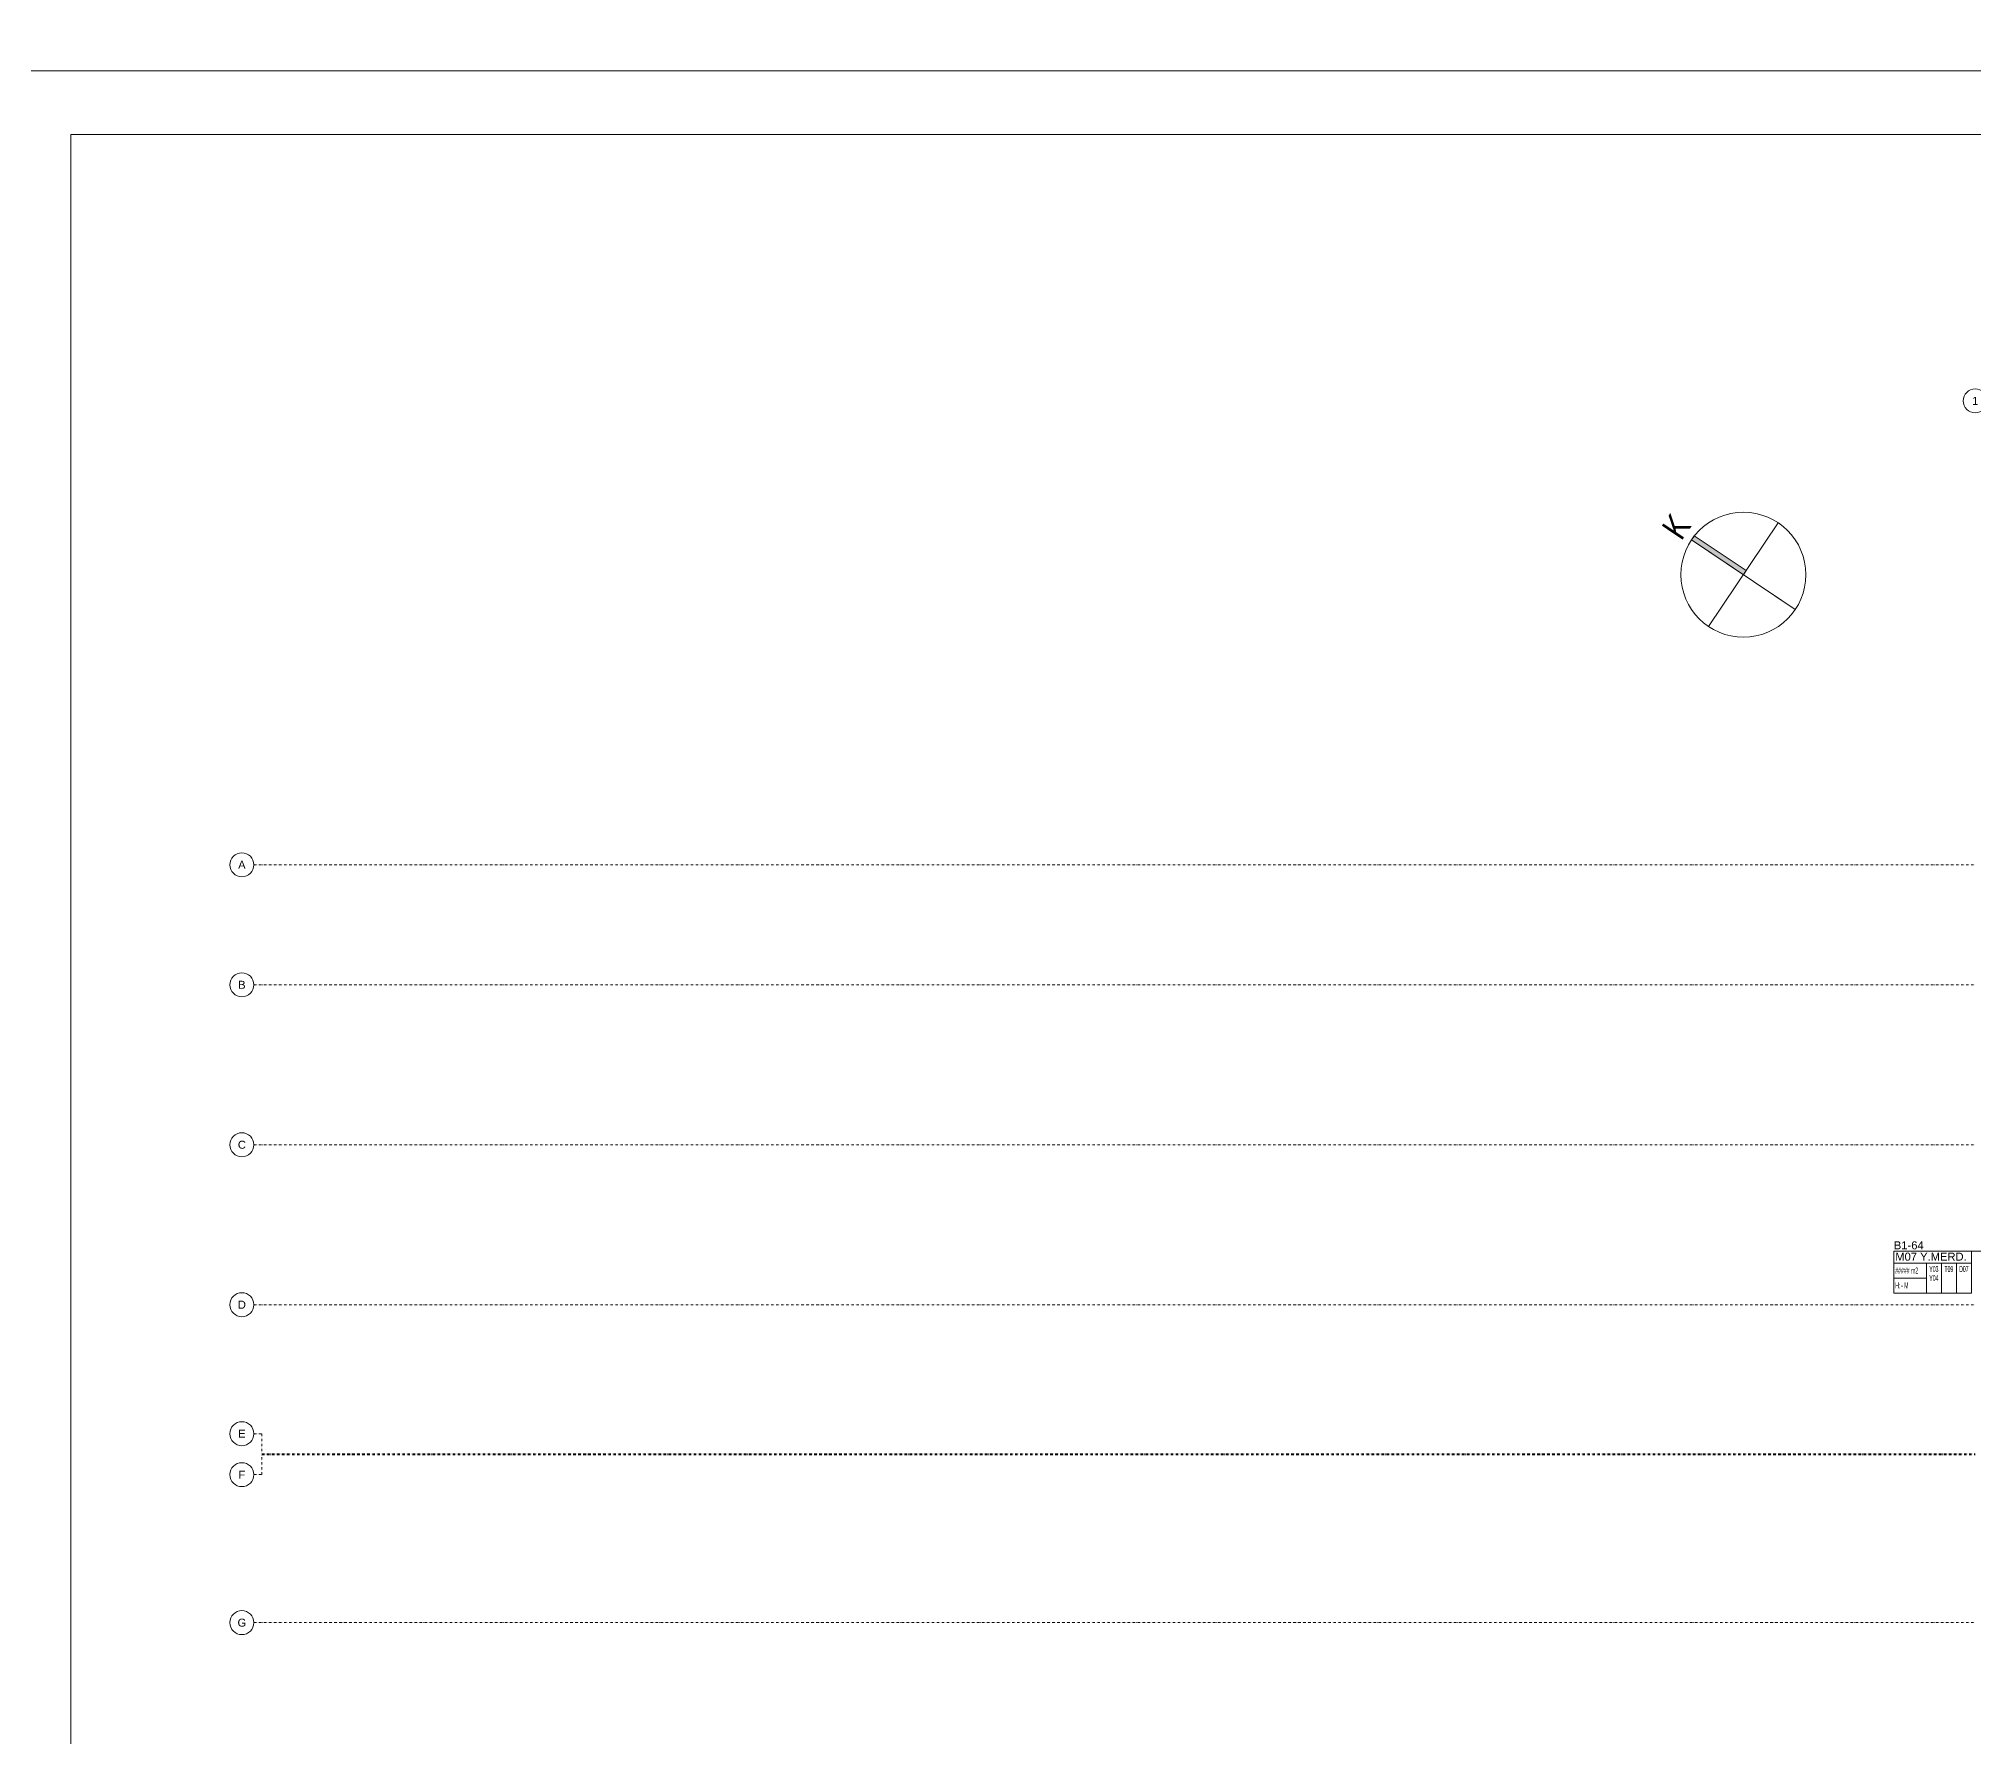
# Model space of a CAD drawing. Header units: metres. Extents: x -19121 to 152404, y -12107 to 29421.
# Drawn here: x 46319 to 55990, y 4271 to 12761 of the extents above; entities that cross this region are included whole.
import ezdxf
from ezdxf.enums import TextEntityAlignment as Align

# ---------------------------------------------------------------- set-up
doc = ezdxf.new("R2010")
doc.units = ezdxf.units.M
doc.header["$LTSCALE"] = 50
doc.header["$MEASUREMENT"] = 0
doc.linetypes.add('DASHDOT2', pattern=[0.5, 0.25, -0.125, 0, -0.125])
doc.layers.get('0').update_dxf_attribs({"color": 9, "lineweight": 5})
for name, color, linetype, lineweight in [('03', 18, 'Continuous', 5), ('06D', 9, 'Continuous', 5), ('21', 9, 'Continuous', 5), ('21_mahal200', 9, 'Continuous', 5), ('24', 9, 'DASHDOT2', 5), ('40A', 9, 'Continuous', 5)]:
    doc.layers.add(name, color=color, linetype=linetype, lineweight=lineweight)
doc.styles.add('Arial', font='arial.ttf', dxfattribs={"height": 2.5})
doc.styles.add('MuuM_TEXT-STANDART', font='ARIALN.TTF')
doc.dimstyles.new('MuuM_DIM200', dxfattribs={"dimscale": 20, "dimtxt": 2, "dimasz": 1, "dimexe": 1, "dimexo": 1, "dimgap": 1, "dimtad": 1, "dimdec": 1, "dimrnd": 0.5, "dimdsep": 46, "dimtxsty": 'MuuM_TEXT-STANDART', "dimblk": 'ARCHTICK', "dimcen": 0, "dimdle": 0.15, "dimclrd": 256, "dimclre": 256, "dimclrt": 256, "dimadec": 0, "dimazin": 0, "dimtfac": 5, "dimtdec": 1, "dimtix": 1, "dimtmove": 2, "dimatfit": 3, "dimldrblk": 'DOT', "dimfxl": 3, "dimfxlon": 1, "dimtolj": 1, "dimlwd": -1, "dimlwe": -1, "dimarcsym": 0})

# ---------------------------------------------------------------- blocks, each defined once
blk = doc.blocks.new('0_aks')
at = {"linetype": 'Continuous'}
blk.add_circle((0, 0), 3, dxfattribs=at)
at = {"style": 'Arial'}
blk.add_attdef('AKS', text='', height=2, dxfattribs=at).set_placement((0, 0), align=Align.MIDDLE_CENTER)
blk = doc.blocks.new('p-akslar_yeni')
at = {"layer": '24'}
for points in [[(-2190, 55), (6415, 55)], [(-2190, -545), (6415, -545)], [(-2190, -1345), (6415, -1345)], [(-2190, -2145), (6415, -2145)], [(-2190, -2790), (-2150, -2790), (-2150, -2890), (6415, -2890)], [(-2190, -2995), (-2150, -2995), (-2150, -2895), (6415, -2895)], [(-2190, -3735), (6415, -3735)]]:
    blk.add_lwpolyline(points, dxfattribs=at)
at = {"layer": '21', "xscale": 20, "yscale": 20, "zscale": 20}
for p, values in [((6415, 2375.1), {'AKS': '1'}), ((-2250, 55), {'AKS': 'A'}), ((-2250, -545), {'AKS': 'B'}), ((-2250, -1345), {'AKS': 'C'}), ((-2250, -2145), {'AKS': 'D'}), ((-2250, -2790), {'AKS': 'E'}), ((-2250, -2995), {'AKS': 'F'}), ((-2250, -3735), {'AKS': 'G'})]:
    blk.add_blockref('0_aks', p, dxfattribs=at).add_auto_attribs(values)
blk = doc.blocks.new('0_roomno2')
blk.add_lwpolyline([(19.38, -10.5), (0, -10.5), (0, 0), (19.38, 0)], close=True)
for points in [[(0, -3), (19.38, -3)], [(8.12, -3), (8.12, -10.5)], [(11.88, -3), (11.88, -10.5)], [(15.62, -3), (15.62, -10.5)], [(0, -6.75), (8.12, -6.75)]]:
    blk.add_lwpolyline(points)
at = {"style": 'MuuM_TEXT-STANDART', "width": 0.6}
blk.add_text('H:', height=1.5, dxfattribs=at).set_placement((0.35, -8.61), align=Align.MIDDLE_LEFT)
at = {"style": 'Arial'}
blk.add_attdef('ODANO', (0, 1.17), '', height=2, dxfattribs=at)
at = {"style": 'MuuM_TEXT-STANDART', "width": 0.6}
for tag, p in [('M2', (0.35, -4.88)), ('TEMIZTAVANYUKSEKLIGI', (1.8, -8.61))]:
    blk.add_attdef(tag, text='', height=1.5, dxfattribs=at).set_placement(p, align=Align.MIDDLE_LEFT)
at = {"style": 'Arial'}
blk.add_attdef('MEKANADI', text='', height=2, dxfattribs=at).set_placement((0.35, -3), align=Align.BOTTOM_LEFT)
at = {"style": 'MuuM_TEXT-STANDART', "width": 0.6}
for tag, p in [('YER01', (10, -4.5)), ('TAVAN01', (13.75, -4.5)), ('DUVAR01', (17.5, -4.5)), ('YER02', (10, -6.75)), ('YER03', (10, -9)), ('TAVAN02', (13.75, -6.75)), ('TAVAN03', (13.75, -9)), ('DUVAR02', (17.5, -6.75)), ('DUVAR03', (17.5, -9))]:
    blk.add_attdef(tag, text='', height=1.5, dxfattribs=at).set_placement(p, align=Align.MIDDLE_CENTER)
blk = doc.blocks.new('_ArchTick')
at = {"color": 0, "linetype": 'ByBlock', "const_width": 0.15}
blk.add_lwpolyline([(-0.5, -0.5), (0.5, 0.5)], dxfattribs=at)
blk = doc.blocks.new('_Dot')
at = {"color": 0, "linetype": 'ByBlock', "lineweight": -2}
blk.add_line((-0.5, 0), (-1, 0), dxfattribs=at)
at = {"color": 0, "linetype": 'ByBlock', "const_width": 0.5}
blk.add_lwpolyline([(-0.25, 0, 1), (0.25, 0, 1)], format="xyb", close=True, dxfattribs=at)
blk = doc.blocks.new('0_northarrow')
blk.add_hatch(color=256).paths.add_polyline_path([(0, 6.25), (0.5, 6.25), (0.5, 0), (0, 0)])
for points in [[(0, 6.25), (0, -6.25), (0, -3.125)], [(6.25, 0), (-6.25, 0)]]:
    blk.add_lwpolyline(points)
blk.add_lwpolyline([(0, 6.25), (0.5, 6.25), (0.5, 0), (0, 0)], close=True)
blk.add_circle((0, 0), 6.25)
at = {"style": 'MuuM_TEXT-STANDART'}
blk.add_attdef('YON', text='', height=2.5, dxfattribs=at).set_placement((0.25, 6.25), align=Align.BOTTOM_CENTER)
blk = doc.blocks.new('1.bod.mimari1.elk')
at = {"layer": '21_mahal200'}
ref = blk.add_blockref('0_roomno2', (-406.84, -1931.71), dxfattribs=dict(at, xscale=20, yscale=20, zscale=20))
ref.add_attrib('ODANO', 'B1-64', (-406.84, -1923.07), dxfattribs={"layer": '0', "height": 40, "style": 'Arial'})
ref.add_attrib('MEKANADI', 'M07 Y.MERD.', dxfattribs={"layer": '0', "height": 40, "style": 'Arial'}).set_placement((-399.84, -1991.71), align=Align.BOTTOM_LEFT)
ref.add_attrib('M2', '##### m2', dxfattribs={"layer": '0', "height": 30, "style": 'MuuM_TEXT-STANDART', "width": 0.6}).set_placement((-399.84, -2029.21), align=Align.MIDDLE_LEFT)
ref.add_attrib('TEMIZTAVANYUKSEKLIGI', '- M', dxfattribs={"layer": '0', "height": 30, "style": 'MuuM_TEXT-STANDART', "width": 0.6}).set_placement((-370.84, -2103.87), align=Align.MIDDLE_LEFT)
ref.add_attrib('YER01', 'Y03', dxfattribs={"layer": '0', "height": 30, "style": 'MuuM_TEXT-STANDART', "width": 0.6}).set_placement((-206.84, -2021.71), align=Align.MIDDLE_CENTER)
ref.add_attrib('TAVAN01', 'T09', dxfattribs={"layer": '0', "height": 30, "style": 'MuuM_TEXT-STANDART', "width": 0.6}).set_placement((-131.84, -2021.71), align=Align.MIDDLE_CENTER)
ref.add_attrib('DUVAR01', 'D07', dxfattribs={"layer": '0', "height": 30, "style": 'MuuM_TEXT-STANDART', "width": 0.6}).set_placement((-56.84, -2021.71), align=Align.MIDDLE_CENTER)
ref.add_attrib('YER02', 'Y04', dxfattribs={"layer": '0', "height": 30, "style": 'MuuM_TEXT-STANDART', "width": 0.6}).set_placement((-206.84, -2066.71), align=Align.MIDDLE_CENTER)
blk.add_leader([(110.54, -1931.71), (-19.34, -1931.71)], dimstyle='MuuM_DIM200', override={"dimasz": 1, "dimfxl": 10}, dxfattribs=at)

msp = doc.modelspace()

# ---------------------------------------------------------------- linework, layer by layer
at = {"color": 4}
msp.add_lwpolyline([(74159.3, 12601.4), (46159.3, 12601.4), (46159.3, 29421.4), (74159.3, 29421.4)], close=True, dxfattribs=at)
at = {"layer": '40A'}
for points in [[(74159.3, -4218.6), (46159.3, -4218.6), (46159.3, 12601.4), (74159.3, 12601.4)], [(74159.3, -4218.6), (46159.3, -4218.6), (46159.3, 12601.4), (74159.3, 12601.4)], [(46479.3, 12281.4), (71999.5, 12281.4), (71999.5, -3898.6), (46479.3, -3898.6)], [(46479.3, 12281.4), (71999.5, 12281.4), (71999.5, -3898.6), (46479.3, -3898.6)]]:
    msp.add_lwpolyline(points, close=True, dxfattribs=at)

# ---------------------------------------------------------------- block references
at = {"layer": '03', "xscale": 50, "yscale": 50, "zscale": 50, "rotation": 56.16995289581829}
msp.add_blockref('0_northarrow', (54841, 10080.8), dxfattribs=at).add_auto_attribs({'YON': 'K'})
at = {"layer": '06D'}
msp.add_blockref('1.bod.mimari1.elk', (56000, 8630), dxfattribs=at)
at = {"layer": '24'}
msp.add_blockref('p-akslar_yeni', (49585, 8575), dxfattribs=at)

doc.saveas('drawing.dxf')
